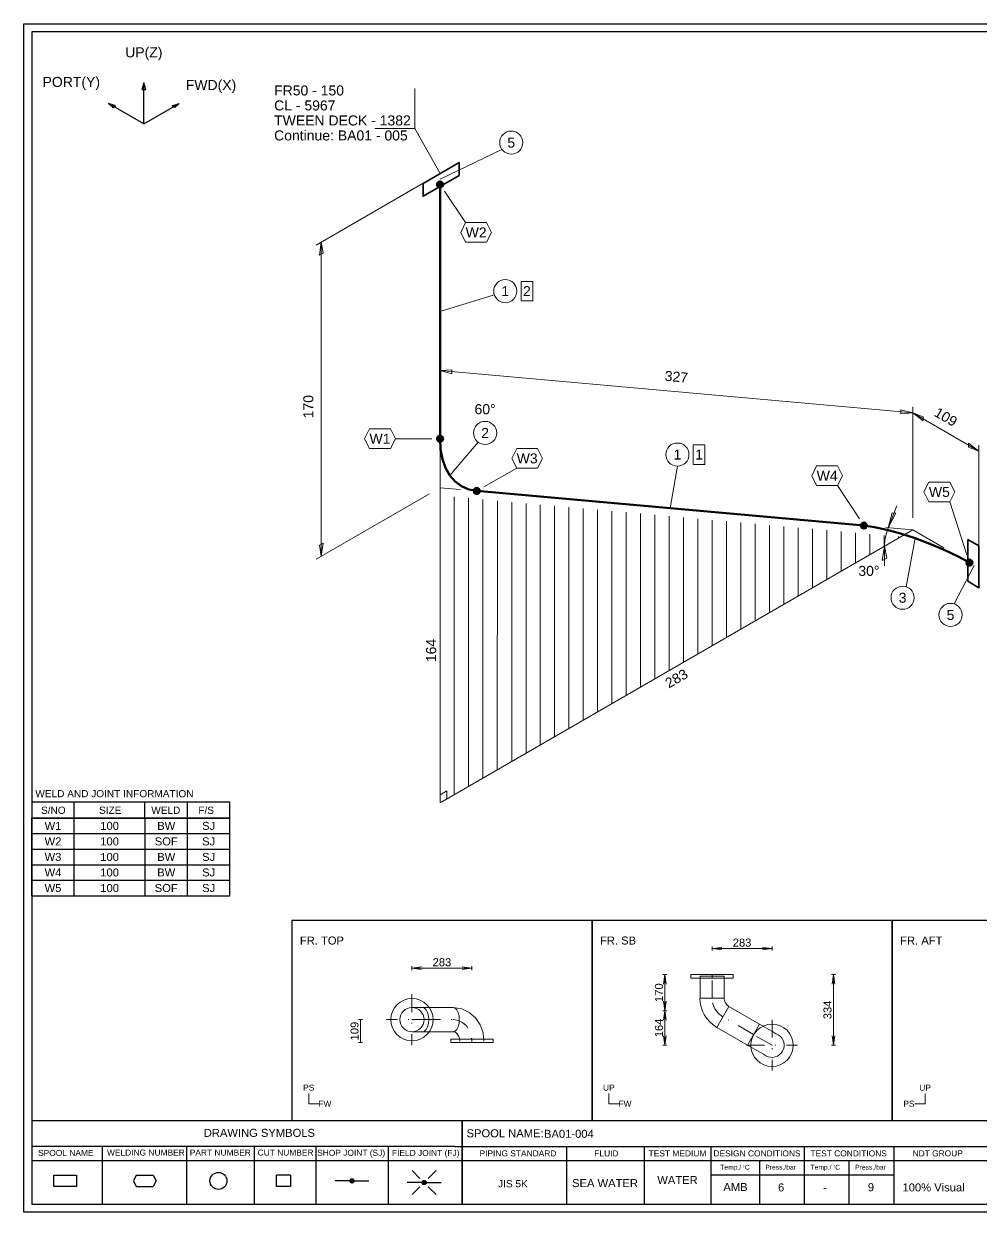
# Model space of a CAD drawing. Header units: millimetres. Extents: x 0 to 420, y 0 to 297.
# Drawn here: x 0 to 239.3, y 0 to 297 of the extents above; entities that cross this region are included whole.
import ezdxf
from ezdxf.enums import TextEntityAlignment as Align

# ---------------------------------------------------------------- set-up
doc = ezdxf.new("R2010")
doc.units = ezdxf.units.MM
doc.linetypes.add('DOTTED_DASHED5', pattern=[10.0001, 4.444489, -2.666693, 0.222224, -2.666693])
for name, color, linetype in [('FramesFromTables', 40, 'Continuous'), ('I_Coordinates', 11, 'Continuous'), ('I_CutNumbers', 10, 'Continuous'), ('I_Dimensions', 4, 'Continuous'), ('I_OtherComponents', 2, 'Continuous'), ('I_PartNumbers', 9, 'Continuous'), ('I_Pipes', 1, 'Continuous'), ('I_Tags', 8, 'Continuous'), ('I_Triangles', 5, 'Continuous'), ('SymbolsOnDrawingSheet', 1, 'Continuous'), ('TextFromTables', 2, 'Continuous'), ('TextFromTextBoxes', 2, 'Continuous')]:
    doc.layers.add(name, color=color, linetype=linetype)
doc.styles.add('Cadmatic Default Text', font='arial.ttf')

# ---------------------------------------------------------------- blocks, each defined once
blk = doc.blocks.new('BA01726636988_BOM_4')
at = {"layer": 'FramesFromTables', "linetype": 'ByBlock', "lineweight": 18}
for p, q in [((292, 285), (418, 285)), ((292, 267), (292, 285)), ((292, 267), (292, 285)), ((299.6, 267), (299.6, 285)), ((299.6, 267), (299.6, 285)), ((307, 267), (307, 285)), ((307, 267), (307, 285)), ((318.6, 267), (318.6, 285)), ((318.6, 267), (318.6, 285)), ((360.1, 267), (360.1, 285)), ((360.1, 267), (360.1, 285)), ((384.2, 267), (384.2, 285)), ((384.2, 267), (384.2, 285)), ((405.2, 267), (405.2, 285)), ((405.2, 267), (405.2, 285)), ((418, 267), (418, 285)), ((292, 280.5), (418, 280.5)), ((292, 276), (418, 276)), ((292, 271.5), (418, 271.5)), ((292, 205), (418.1, 205)), ((292, 200.67), (292, 205)), ((292.1, 200.67), (292.1, 205)), ((299.6, 200.67), (299.6, 205)), ((299.6, 200.67), (299.6, 205)), ((307.2, 200.67), (307.2, 205)), ((307.2, 200.67), (307.2, 205)), ((361.8, 200.67), (361.8, 205)), ((361.8, 200.67), (361.8, 205)), ((383.6, 200.67), (383.6, 205)), ((383.6, 200.67), (383.6, 205)), ((405.2, 200.67), (405.2, 205)), ((405.2, 200.67), (405.2, 205)), ((418, 200.67), (418, 205)), ((292, 127.3), (418.2, 127.3)), ((292, 119.3), (292, 127.3)), ((292, 119.3), (292, 127.3)), ((298.5, 119.3), (298.5, 127.3)), ((298.5, 119.3), (298.5, 127.3)), ((356.6, 119.3), (356.6, 127.3)), ((356.6, 119.3), (356.6, 127.3)), ((380, 119.3), (380, 127.3)), ((380, 119.3), (380, 127.3)), ((399.6, 119.3), (399.6, 127.3)), ((399.6, 119.3), (399.6, 127.3)), ((418, 119.3), (418, 127.3)), ((292, 123.3), (418.2, 123.3)), ((292, 68.4), (418, 68.4)), ((292, 58.6), (292, 68.4)), ((292, 58.6), (292, 68.4)), ((305.1, 58.6), (305.1, 68.4)), ((305.1, 58.6), (305.1, 68.4)), ((323.8, 58.6), (323.8, 68.4)), ((323.8, 58.6), (323.8, 68.4)), ((384.9, 58.6), (384.9, 68.4)), ((384.9, 58.6), (384.9, 68.4)), ((397.2, 58.6), (397.2, 68.4)), ((397.2, 58.6), (397.2, 68.4)), ((407.8, 58.6), (407.8, 68.4)), ((407.8, 58.6), (407.8, 68.4)), ((418, 58.6), (418, 68.4)), ((292, 65.13), (418, 65.13)), ((292, 61.87), (418, 61.87))]:
    blk.add_line(p, q, dxfattribs=at)
at = {"layer": 'FramesFromTables', "linetype": 'ByBlock', "lineweight": -3}
for p, q in [((2, 98.5), (51.5, 98.5)), ((2, 79.08), (2, 98.5)), ((2, 79.08), (2, 98.5)), ((12.6, 79.08), (12.6, 98.5)), ((12.6, 79.08), (12.6, 98.5)), ((30.3, 79.08), (30.3, 98.5)), ((30.3, 79.08), (30.3, 98.5)), ((40.9, 79.08), (40.9, 98.5)), ((40.9, 79.08), (40.9, 98.5)), ((51.5, 79.08), (51.5, 98.5)), ((2, 94.62), (51.5, 94.62)), ((2, 90.73), (51.5, 90.73)), ((2, 86.85), (51.5, 86.85)), ((2, 82.96), (51.5, 82.96))]:
    blk.add_line(p, q, dxfattribs=at)
at = {"layer": 'FramesFromTables', "linetype": 'ByBlock', "lineweight": 18, "flags": 128}
for points in [[(292, 267), (418, 267), (418, 285)], [(292, 200.67), (418.1, 200.67), (418.1, 205)], [(292, 119.3), (418.2, 119.3), (418.2, 127.3)], [(292, 58.6), (418, 58.6), (418, 68.4)]]:
    blk.add_lwpolyline(points, dxfattribs=at)
at = {"layer": 'FramesFromTables', "linetype": 'ByBlock', "lineweight": -3, "flags": 128}
blk.add_lwpolyline([(2, 79.08), (51.5, 79.08), (51.5, 98.5)], dxfattribs=at)
at = {"layer": 'TextFromTables', "linetype": 'ByBlock', "lineweight": 13, "style": 'Cadmatic Default Text'}
for s, p in [('1', (295.8, 282.75)), ('2', (295.8, 278.25)), ('3', (295.8, 273.75)), ('5', (295.8, 269.25))]:
    blk.add_text(s, height=2, dxfattribs=at).set_placement(p, align=Align.MIDDLE_CENTER)
at = {"layer": 'TextFromTables', "linetype": 'ByBlock', "lineweight": 25, "style": 'Cadmatic Default Text'}
for s, p in [('0.27 ', (312.8, 282.75)), ('100A Sch40', (372.15, 282.75)), ('STPG370', (394.7, 282.75)), ('1', (303.3, 278.25)), ('100A Sch40', (372.15, 278.25)), ('PG 370', (394.7, 278.25)), ('1', (303.3, 273.75)), ('100A Sch40', (372.15, 273.75)), ('PG 370', (394.7, 273.75)), ('2', (303.3, 269.25)), ('100A JIS5K', (372.15, 269.25)), ('SF440', (394.7, 269.25)), ('4', (295.85, 202.83)), ('1', (303.4, 202.83)), ('CNAF', (394.4, 202.83)), ('1', (295.25, 125.3)), ('2', (295.25, 121.3)), ('W1', (7.3, 96.56)), ('100', (21.45, 96.56)), ('BW', (35.6, 96.56)), ('SJ', (46.2, 96.56)), ('W2', (7.3, 92.67)), ('100', (21.45, 92.67)), ('SOF', (35.6, 92.67)), ('SJ', (46.2, 92.67)), ('W3', (7.3, 88.79)), ('100', (21.45, 88.79)), ('BW', (35.6, 88.79)), ('SJ', (46.2, 88.79)), ('W4', (7.3, 84.91)), ('100', (21.45, 84.91)), ('BW', (35.6, 84.91)), ('SJ', (46.2, 84.91)), ('W5', (7.3, 81.02)), ('100', (21.45, 81.02)), ('SOF', (35.6, 81.02)), ('SJ', (46.2, 81.02))]:
    blk.add_text(s, height=2, dxfattribs=at).set_placement(p, align=Align.MIDDLE_CENTER)
for s, height, p in [('Pipe Seamless, BW ', 2, (319.4, 282.75)), ('16.00', 2, (406, 282.75)), ('Elbow SR, BW 60 deg', 2, (319.4, 278.25)), ('2.69', 2, (406, 278.25)), ('Elbow SR, BW 90 deg', 2, (319.4, 273.75)), ('2.69', 2, (406, 273.75)), ('Flange SOFF ', 2, (319.4, 269.25)), ('2.39', 2, (406, 269.25)), ('Gasket, JIS5K, Thk 3mm ', 2, (308, 202.83)), ('100A', 2, (362.6, 202.83)), ('Pipe Seamless, BW', 2, (299.3, 125.3)), ('100A Sch40', 2, (357.4, 125.3)), ('STPG370', 1.75, (380.8, 125.3)), ('167', 2, (400.4, 125.3)), ('Pipe Seamless, BW', 2, (299.3, 121.3)), ('100A Sch40', 2, (357.4, 121.3)), ('STPG370', 1.75, (380.8, 121.3)), ('105', 2, (400.4, 121.3))]:
    blk.add_text(s, height=height, dxfattribs=at).set_placement(p, align=Align.MIDDLE_LEFT)
at = {"layer": 'TextFromTextBoxes', "linetype": 'ByBlock', "lineweight": -3, "style": 'Cadmatic Default Text'}
for s, p in [('EMAS OFFSHORE LIMITED', (306.3, 33.1)), ('BIO-SEA', (383.3, 33.65)), ('9354947', (368.2, 29.15)), ('-', (306.3, 29.2)), ('P1482', (307.1, 25)), ('JP 88 STORK', (372.9, 25.05)), ('BA01-004', (130, 19.6))]:
    blk.add_text(s, height=2, dxfattribs=at).set_placement(p, align=Align.MIDDLE_LEFT)
at = {"layer": 'TextFromTextBoxes', "linetype": 'ByBlock', "lineweight": 25, "style": 'Cadmatic Default Text'}
blk.add_text('BA01', height=2.5, dxfattribs=at).set_placement((357.5, 18.3), align=Align.MIDDLE_LEFT)
at = {"layer": 'TextFromTextBoxes', "linetype": 'ByBlock', "lineweight": -3, "style": 'Cadmatic Default Text'}
for s, height, p in [('WATER', 2, (163.35, 8.05)), ('SEA WATER', 2, (145.25, 7.28)), ('AMB', 2, (177.85, 6.3)), ('6', 2, (189.25, 6.2)), ('-', 2, (200.2, 6.15)), ('9', 2, (211.7, 6.25)), ('100% Visual', 2, (227.35, 6.2)), ('Ships Paint Spec', 2, (261.75, 6.3)), ('14 kg', 2, (284.75, 6.35)), ('04/39', 2.5, (316.1, 6.5))]:
    blk.add_text(s, height=height, dxfattribs=at).set_placement(p, align=Align.MIDDLE_CENTER)
at = {"layer": 'TextFromTextBoxes', "linetype": 'ByBlock', "lineweight": 25, "style": 'Cadmatic Default Text'}
blk.add_text('BA01', height=3, dxfattribs=at).set_placement((370.1, 6.45), align=Align.MIDDLE_CENTER)
blk = doc.blocks.new('SEDS_SPOOL_FORMAT_Gol_5')
at = {"layer": 'SymbolsOnDrawingSheet', "linetype": 'ByBlock', "lineweight": -3, "flags": 128}
for points in [[(0, 297), (420, 297), (420, 0), (0, 0), (0, 297)], [(418.01, 295.01), (2, 295.01)], [(2, 295.01), (2, 2)], [(2, 102.57), (51.49, 102.57)], [(12.6, 98.45), (12.6, 102.57)], [(30.28, 98.45), (30.28, 102.57)], [(40.88, 98.45), (40.88, 102.57)], [(51.49, 98.45), (51.49, 102.57)], [(2, 98.5), (51.5, 98.5)], [(2, 98.5), (51.5, 98.5)], [(51.49, 98.47), (2, 98.47)], [(2, 98.45), (51.49, 98.45)], [(2, 22.93), (107.74, 22.93)], [(107.74, 22.93), (292.02, 22.93)], [(109.52, 22.93), (109.52, 2)], [(109.52, 2), (109.52, 22.93)], [(107.74, 16.45), (2, 16.45)], [(19.62, 16.45), (19.62, 2)], [(40.69, 16.45), (40.69, 2)], [(57.56, 16.45), (57.56, 2)], [(72.95, 16.45), (72.95, 2)], [(91.02, 16.45), (91.02, 2)], [(107.74, 16.45), (292.02, 16.45)], [(135.58, 16.45), (135.58, 2)], [(155.03, 16.45), (155.03, 2)], [(171.67, 16.45), (171.67, 2)], [(195.02, 16.45), (195.02, 2)], [(217.4, 16.45), (217.4, 2)], [(2, 12.91), (292.02, 12.91)], [(183.82, 12.91), (183.82, 2)], [(206.21, 12.91), (206.21, 2)], [(13.2, 6.41), (7.55, 6.41), (7.55, 9.23), (13.2, 9.23)], [(13.2, 9.23), (13.2, 6.41)], [(28.12, 9.23), (27.42, 7.82)], [(28.12, 9.23), (32.36, 9.23)], [(32.36, 9.23), (33.07, 7.82)], [(66.68, 9.23), (66.68, 6.41), (63.15, 6.41), (63.15, 9.23)], [(66.68, 9.23), (63.15, 9.23)], [(99, 8.47), (97.06, 10.41)], [(101.09, 8.47), (103.03, 10.41)], [(171.67, 9.37), (217.4, 9.37)], [(171.67, 9.37), (217.4, 9.37)], [(27.42, 7.82), (28.12, 6.41)], [(28.12, 6.41), (32.36, 6.41)], [(33.07, 7.82), (32.36, 6.41)], [(81.48, 7.82), (77.79, 7.82)], [(81.49, 7.78), (82.04, 8.32)], [(81.51, 7.9), (81.93, 8.32)], [(81.52, 7.7), (82.14, 8.32)], [(81.55, 7.62), (82.22, 8.29)], [(81.56, 8.06), (81.76, 8.26)], [(81.57, 7.54), (82.28, 8.25)], [(81.62, 7.48), (82.34, 8.2)], [(81.68, 7.44), (82.4, 8.16)], [(81.74, 7.39), (82.45, 8.1)], [(81.8, 7.35), (82.48, 8.02)], [(81.88, 7.32), (82.5, 7.94)], [(81.98, 7.32), (82.53, 7.86)], [(82.09, 7.32), (82.52, 7.75)], [(82.24, 7.36), (82.47, 7.59)], [(82.54, 7.82), (86.24, 7.82)], [(99.51, 7.42), (95.82, 7.42)], [(99, 6.38), (97.06, 4.44)], [(99.53, 7.47), (99.99, 7.93)], [(99.53, 7.37), (100.1, 7.93)], [(99.56, 7.29), (100.2, 7.93)], [(99.58, 7.62), (99.88, 7.93)], [(99.58, 7.21), (100.27, 7.89)], [(99.61, 7.13), (100.33, 7.84)], [(99.67, 7.08), (100.39, 7.8)], [(99.73, 7.03), (100.45, 7.75)], [(99.79, 6.99), (100.49, 7.69)], [(99.85, 6.94), (100.52, 7.61)], [(99.94, 6.92), (100.54, 7.53)], [(100.04, 6.92), (100.57, 7.45)], [(100.15, 6.92), (100.54, 7.31)], [(100.38, 7.04), (100.49, 7.15)], [(100.57, 7.42), (104.27, 7.42)], [(101.09, 6.38), (103.03, 4.44)], [(2, 2), (418.01, 2)]]:
    blk.add_lwpolyline(points, dxfattribs=at)
at = {"layer": 'SymbolsOnDrawingSheet', "linetype": 'ByBlock', "lineweight": -3}
for centre, radius in [((48.63, 7.82), 2.12), ((82.01, 7.82), 0.53), ((100.04, 7.42), 0.53)]:
    blk.add_circle(centre, radius, dxfattribs=at)
at = {"layer": 'SymbolsOnDrawingSheet', "linetype": 'ByBlock', "lineweight": -3, "style": 'Cadmatic Default Text'}
for s, p in [('WELD AND JOINT INFORMATION', (2.89, 105.5)), ('S/NO', (4.31, 101.36)), ('SIZE', (18.81, 101.36)), ('WELD', (31.86, 101.36)), ('F/S', (43.63, 101.36))]:
    blk.add_text(s, height=1.8, dxfattribs=at).set_placement(p, align=Align.TOP_LEFT)
for s, height, p in [('DRAWING SYMBOLS', 2, (44.98, 18.84)), ('Temp./  C   ', 1.2, (174.06, 10.65)), ('Press./bar', 1.2, (185.31, 10.65)), ('Temp./  C   ', 1.2, (196.61, 10.65)), ('Press./bar', 1.2, (207.78, 10.65)), ('0', 0.53, (179.71, 11.25)), ('0', 0.53, (202.37, 11.25))]:
    blk.add_text(s, height=height, dxfattribs=at).set_placement(p)
for s, height, p in [('SPOOL NAME:', 2, (110.65, 19.73)), ('SPOOL NAME', 1.5, (3.58, 14.83)), ('WELDING NUMBER', 1.5, (20.79, 14.91)), ('PART NUMBER', 1.5, (41.48, 14.91)), ('CUT NUMBER', 1.5, (58.44, 14.91)), ('SHOP JOINT (SJ)', 1.5, (73.31, 14.85)), ('FIELD JOINT (FJ)', 1.5, (92, 14.83)), ('PIPING STANDARD', 1.5, (113.89, 14.7)), ('FLUID', 1.5, (142.57, 14.7)), ('TEST MEDIUM', 1.5, (156.14, 14.7)), ('DESIGN CONDITIONS', 1.5, (172.34, 14.7)), ('TEST CONDITIONS', 1.5, (196.58, 14.7)), ('NDT GROUP', 1.5, (222.09, 14.7)), ('JIS 5K', 1.8, (118.53, 7.12))]:
    blk.add_text(s, height=height, dxfattribs=at).set_placement(p, align=Align.MIDDLE_LEFT)
blk = doc.blocks.new('BA01726636988_PRT_19_3')
at = {"layer": 'I_OtherComponents', "linetype": 'ByBlock', "lineweight": 35, "flags": 128}
blk.add_lwpolyline([(183.88, 144.84), (186.66, 143.23), (186.66, 132.78), (183.88, 134.39), (183.88, 144.84)], dxfattribs=at)
at = {"layer": 'I_OtherComponents', "linetype": 'ByBlock', "lineweight": 50}
for radius in [0.75, 0.375]:
    blk.add_circle((184.31, 139.04), radius, dxfattribs=at)
blk = doc.blocks.new('BA01726636988_PRT_20_3')
at = {"layer": 'I_Pipes', "linetype": 'ByBlock', "lineweight": 0}
for q in [(163.43, 147.81), (177.94, 142.72)]:
    blk.add_line((170.16, 147.21), q, dxfattribs=at)
at = {"layer": 'I_Pipes', "linetype": 'ByBlock', "lineweight": 50, "flags": 128}
blk.add_lwpolyline([(157.92, 148.3), (160.58, 147.93), (163.68, 147.26), (167.1, 146.32), (170.72, 145.14), (174.38, 143.76), (177.96, 142.25), (181.31, 140.66), (184.31, 139.04)], dxfattribs=at)
at = {"layer": 'I_Pipes', "linetype": 'ByBlock', "lineweight": 50}
for centre, radius in [((157.92, 148.3), 0.75), ((157.92, 148.3), 0.375), ((184.31, 139.04), 0.75), ((184.31, 139.04), 0.375)]:
    blk.add_circle(centre, radius, dxfattribs=at)
blk = doc.blocks.new('BA01726636988_PRT_21_3')
at = {"layer": 'I_Pipes', "linetype": 'ByBlock', "lineweight": 50}
blk.add_line((157.92, 148.3), (61.2, 156.94), dxfattribs=at)
blk = doc.blocks.new('BA01726636988_PRT_22_3')
at = {"layer": 'I_Pipes', "linetype": 'ByBlock', "lineweight": 0}
for q in [(52.01, 164.5), (57.07, 157.31)]:
    blk.add_line((52.01, 157.76), q, dxfattribs=at)
at = {"layer": 'I_Pipes', "linetype": 'ByBlock', "lineweight": 50, "flags": 128}
blk.add_lwpolyline([(61.2, 156.94), (59.2, 157.33), (57.39, 158.12), (55.81, 159.29), (54.48, 160.83), (53.41, 162.7), (52.64, 164.88), (52.17, 167.33), (52.01, 170.01)], dxfattribs=at)
at = {"layer": 'I_Pipes', "linetype": 'ByBlock', "lineweight": 50}
for centre, radius in [((52.01, 170.01), 0.75), ((52.01, 170.01), 0.375), ((61.2, 156.94), 0.75), ((61.2, 156.94), 0.375)]:
    blk.add_circle(centre, radius, dxfattribs=at)
blk = doc.blocks.new('BA01726636988_PRT_23_3')
at = {"layer": 'I_Pipes', "linetype": 'ByBlock', "lineweight": 50}
blk.add_line((52.01, 170.01), (52.01, 233.53), dxfattribs=at)
blk = doc.blocks.new('BA01726636988_PRT_24_3')
at = {"layer": 'I_OtherComponents', "linetype": 'ByBlock', "lineweight": 35, "flags": 128}
blk.add_lwpolyline([(56.82, 235.82), (56.82, 239.03), (47.77, 233.8), (47.77, 230.59), (56.82, 235.82)], dxfattribs=at)
at = {"layer": 'I_OtherComponents', "linetype": 'ByBlock', "lineweight": 50}
for radius in [0.75, 0.375]:
    blk.add_circle((52.01, 233.53), radius, dxfattribs=at)
blk = doc.blocks.new('BA01726636988_TRI_0_3')
at = {"layer": 'I_Triangles', "linetype": 'ByBlock', "lineweight": 0}
for p, q in [((55.59, 81.06), (55.59, 155.44)), ((59.17, 83.13), (59.17, 155.12)), ((62.75, 85.2), (62.75, 154.8)), ((66.33, 87.26), (66.34, 154.48)), ((69.92, 89.33), (69.92, 154.16)), ((73.5, 91.4), (73.5, 153.84)), ((77.08, 93.46), (77.08, 153.52)), ((80.66, 95.53), (80.66, 153.2)), ((84.24, 97.6), (84.24, 152.89)), ((87.82, 99.67), (87.82, 152.57)), ((91.4, 101.73), (91.4, 152.25)), ((94.98, 103.8), (94.98, 151.93)), ((98.56, 105.87), (98.56, 151.61)), ((102.14, 107.93), (102.14, 151.29)), ((105.72, 110), (105.72, 150.97)), ((109.3, 112.07), (109.3, 150.65)), ((112.88, 114.13), (112.88, 150.33)), ((116.46, 116.2), (116.46, 150.01)), ((120.04, 118.27), (120.04, 149.69)), ((123.62, 120.34), (123.62, 149.37)), ((127.2, 122.4), (127.2, 149.05)), ((130.78, 124.47), (130.78, 148.73)), ((134.36, 126.54), (134.36, 148.41)), ((137.94, 128.6), (137.94, 148.09)), ((141.52, 130.67), (141.52, 147.77)), ((145.1, 132.74), (145.1, 147.45)), ((148.68, 134.81), (148.68, 147.13)), ((152.26, 136.87), (152.26, 146.81)), ((155.84, 138.94), (155.84, 146.49)), ((159.42, 141.01), (159.42, 146.17)), ((163, 143.07), (163, 145.85)), ((166.58, 145.14), (166.58, 145.53))]:
    blk.add_line(p, q, dxfattribs=at)
at = {"layer": 'I_Triangles', "linetype": 'ByBlock', "lineweight": 0, "flags": 128}
for points in [[(170.16, 147.21), (52.01, 78.99), (52.01, 157.76)], [(166.16, 153.22), (164.04, 147.76), (165.94, 151.36), (164.96, 151.44), (164.04, 147.76), (163.52, 146.16), (163.2, 144.61), (163.09, 143.13), (163.66, 140.19), (162.53, 139.53), (163.09, 143.13), (163.09, 138.23)], [(53.75, 79.99), (53.75, 81.99), (52.01, 80.99)]]:
    blk.add_lwpolyline(points, dxfattribs=at)
at = {"layer": 'I_Triangles', "linetype": 'ByBlock', "lineweight": 0, "style": 'Cadmatic Default Text'}
blk.add_text('30°', height=2.5, dxfattribs=at).set_placement((159.19, 136.98), align=Align.MIDDLE_CENTER)
for s, rotation, p in [('164', 90, (49.79, 117.09)), ('283', 30, (111.09, 110.1))]:
    blk.add_text(s, height=2.5, rotation=rotation, dxfattribs=at).set_placement(p, align=Align.MIDDLE_CENTER)
blk = doc.blocks.new('BA01726636988_DIM_0_3')
at = {"layer": 'I_Dimensions', "linetype": 'ByBlock', "lineweight": 0}
for p, q in [((52.01, 160.76), (52.01, 188.51)), ((52.01, 187.01), (170.16, 176.46)), ((170.16, 177.96), (170.16, 150.21))]:
    blk.add_line(p, q, dxfattribs=at)
at = {"layer": 'I_Dimensions', "linetype": 'ByBlock', "lineweight": 0, "flags": 128}
for points in [[(52.01, 187.01), (55, 186.25), (55, 187.25), (52.01, 187.01)], [(170.16, 176.46), (167.17, 176.22), (167.17, 177.22), (170.16, 176.46)]]:
    blk.add_lwpolyline(points, dxfattribs=at)
at = {"layer": 'I_Dimensions', "linetype": 'ByBlock', "lineweight": 0, "style": 'Cadmatic Default Text'}
blk.add_text('327', height=2.5, rotation=354.8945, dxfattribs=at).set_placement((111.09, 185.49), align=Align.MIDDLE_CENTER)
blk = doc.blocks.new('BA01726636988_DIM_1_3')
at = {"layer": 'I_Dimensions', "linetype": 'ByBlock', "lineweight": 0}
for p, q in [((170.16, 150.21), (170.16, 177.96)), ((170.16, 176.46), (186.66, 166.93)), ((186.66, 168.43), (186.66, 140.68))]:
    blk.add_line(p, q, dxfattribs=at)
at = {"layer": 'I_Dimensions', "linetype": 'ByBlock', "lineweight": 0, "flags": 128}
for points in [[(170.16, 176.46), (172.76, 174.46), (172.76, 175.46), (170.16, 176.46)], [(186.66, 166.93), (184.06, 167.93), (184.06, 168.93), (186.66, 166.93)]]:
    blk.add_lwpolyline(points, dxfattribs=at)
at = {"layer": 'I_Dimensions', "linetype": 'ByBlock', "lineweight": 0, "style": 'Cadmatic Default Text'}
blk.add_text('109', height=2.5, rotation=330, dxfattribs=at).set_placement((178.41, 175.45), align=Align.MIDDLE_CENTER)
blk = doc.blocks.new('BA01726636988_DIM_2_3')
at = {"layer": 'I_Dimensions', "linetype": 'ByBlock', "lineweight": 0}
for p, q in [((21.05, 218.38), (49.41, 234.75)), ((22.35, 140.64), (22.35, 219.13)), ((49.42, 156.26), (21.05, 139.89))]:
    blk.add_line(p, q, dxfattribs=at)
at = {"layer": 'I_Dimensions', "linetype": 'ByBlock', "lineweight": 0, "flags": 128}
for points in [[(22.35, 219.13), (22.79, 216.38), (21.92, 215.88), (22.35, 219.13)], [(22.35, 140.64), (22.79, 143.89), (21.92, 143.39), (22.35, 140.64)]]:
    blk.add_lwpolyline(points, dxfattribs=at)
at = {"layer": 'I_Dimensions', "linetype": 'ByBlock', "lineweight": 0, "style": 'Cadmatic Default Text'}
blk.add_text('170', height=2.5, rotation=90, dxfattribs=at).set_placement((19.1, 178.01), align=Align.MIDDLE_CENTER)
blk = doc.blocks.new('BA01726636988_CRD_0_3')
at = {"layer": 'I_Coordinates', "linetype": 'ByBlock', "lineweight": 0}
blk.add_line((45.72, 247.54), (52.01, 236.25), dxfattribs=at)
at = {"layer": 'I_Coordinates', "linetype": 'ByBlock', "lineweight": 0, "flags": 128}
blk.add_lwpolyline([(45.72, 257.54), (45.72, 247.54), (35.72, 247.54)], dxfattribs=at)
at = {"layer": 'I_Coordinates', "linetype": 'ByBlock', "lineweight": 0, "style": 'Cadmatic Default Text'}
for s, p in [('FR50 - 150', (10.56, 255.79)), ('CL - 5967', (10.56, 252.04)), ('TWEEN DECK - 1382', (10.56, 248.29)), ('Continue: BA01 - 005', (10.56, 244.54))]:
    blk.add_text(s, height=2.5, dxfattribs=at).set_placement(p)
blk = doc.blocks.new('BA01726636988_PTN_0_3')
at = {"layer": 'I_PartNumbers', "linetype": 'ByBlock', "lineweight": 0}
blk.add_line((67.47, 242.3), (52.01, 234.89), dxfattribs=at)
blk.add_circle((69.81, 244), 2.89, dxfattribs=at)
at = {"layer": 'I_PartNumbers', "linetype": 'ByBlock', "lineweight": 0, "style": 'Cadmatic Default Text'}
blk.add_text('5', height=2.5, dxfattribs=at).set_placement((69.81, 244), align=Align.MIDDLE_CENTER)
blk = doc.blocks.new('BA01726636988_PTN_1_3')
at = {"layer": 'I_PartNumbers', "linetype": 'ByBlock', "lineweight": 0}
blk.add_line((65.57, 205.99), (52.01, 201.77), dxfattribs=at)
blk.add_circle((68.32, 206.88), 2.89, dxfattribs=at)
at = {"layer": 'I_PartNumbers', "linetype": 'ByBlock', "lineweight": 0, "style": 'Cadmatic Default Text'}
blk.add_text('1', height=2.5, dxfattribs=at).set_placement((68.32, 206.88), align=Align.MIDDLE_CENTER)
blk = doc.blocks.new('BA01726636988_PTN_2_3')
at = {"layer": 'I_PartNumbers', "linetype": 'ByBlock', "lineweight": 0}
blk.add_line((61.58, 169.1), (54.48, 160.83), dxfattribs=at)
blk.add_circle((63.28, 171.44), 2.89, dxfattribs=at)
at = {"layer": 'I_PartNumbers', "linetype": 'ByBlock', "lineweight": 0, "style": 'Cadmatic Default Text'}
blk.add_text('2', height=2.5, dxfattribs=at).set_placement((63.28, 171.44), align=Align.MIDDLE_CENTER)
blk = doc.blocks.new('BA01726636988_PTN_3_3')
at = {"layer": 'I_PartNumbers', "linetype": 'ByBlock', "lineweight": 0}
blk.add_line((111.34, 163.15), (109.56, 152.62), dxfattribs=at)
blk.add_circle((111.34, 166.04), 2.89, dxfattribs=at)
at = {"layer": 'I_PartNumbers', "linetype": 'ByBlock', "lineweight": 0, "style": 'Cadmatic Default Text'}
blk.add_text('1', height=2.5, dxfattribs=at).set_placement((111.34, 166.04), align=Align.MIDDLE_CENTER)
blk = doc.blocks.new('BA01726636988_PTN_4_3')
at = {"layer": 'I_PartNumbers', "linetype": 'ByBlock', "lineweight": 0}
blk.add_line((168.49, 133.02), (170.72, 145.14), dxfattribs=at)
blk.add_circle((167.6, 130.26), 2.89, dxfattribs=at)
at = {"layer": 'I_PartNumbers', "linetype": 'ByBlock', "lineweight": 0, "style": 'Cadmatic Default Text'}
blk.add_text('3', height=2.5, dxfattribs=at).set_placement((167.6, 130.26), align=Align.MIDDLE_CENTER)
blk = doc.blocks.new('BA01726636988_PTN_6_3')
at = {"layer": 'I_PartNumbers', "linetype": 'ByBlock', "lineweight": 0}
blk.add_line((180.47, 128.72), (185.48, 138.36), dxfattribs=at)
blk.add_circle((179.58, 125.97), 2.89, dxfattribs=at)
at = {"layer": 'I_PartNumbers', "linetype": 'ByBlock', "lineweight": 0, "style": 'Cadmatic Default Text'}
blk.add_text('5', height=2.5, dxfattribs=at).set_placement((179.58, 125.97), align=Align.MIDDLE_CENTER)
blk = doc.blocks.new('BA01726636988_CUT_8_3')
at = {"layer": 'I_CutNumbers', "linetype": 'ByBlock', "lineweight": 0, "flags": 128}
blk.add_lwpolyline([(75.19, 204.43), (75.19, 209.33), (72.25, 209.33), (72.25, 204.43), (75.19, 204.43)], dxfattribs=at)
at = {"layer": 'I_CutNumbers', "linetype": 'ByBlock', "lineweight": 0, "style": 'Cadmatic Default Text'}
blk.add_text('2', height=2.5, dxfattribs=at).set_placement((73.72, 206.88), align=Align.MIDDLE_CENTER)
blk = doc.blocks.new('BA01726636988_CUT_9_3')
at = {"layer": 'I_CutNumbers', "linetype": 'ByBlock', "lineweight": 0, "flags": 128}
blk.add_lwpolyline([(118.21, 163.6), (118.21, 168.49), (115.27, 168.49), (115.27, 163.6), (118.21, 163.6)], dxfattribs=at)
at = {"layer": 'I_CutNumbers', "linetype": 'ByBlock', "lineweight": 0, "style": 'Cadmatic Default Text'}
blk.add_text('1', height=2.5, dxfattribs=at).set_placement((116.74, 166.04), align=Align.MIDDLE_CENTER)
blk = doc.blocks.new('BA01726636988_fii_7_3')
at = {"layer": 'I_Tags', "linetype": 'ByBlock', "lineweight": 0, "style": 'Cadmatic Default Text'}
blk.add_text('60°', height=2.5, dxfattribs=at).set_placement((63.28, 177.38), align=Align.MIDDLE_CENTER)
blk = doc.blocks.new('Pi_Weld_0')
at = {"layer": 'I_Tags', "linetype": 'ByBlock', "lineweight": 0, "flags": 128}
for points in [[(-2.62, 2.45), (-3.84, 0)], [(-3.84, 0), (-2.62, -2.45)], [(2.62, 2.45), (-2.62, 2.45)], [(3.84, 0), (2.62, 2.45)], [(2.62, -2.45), (3.84, 0)], [(-2.62, -2.45), (-10.86, -7.15)], [(-2.62, -2.45), (2.62, -2.45)]]:
    blk.add_lwpolyline(points, dxfattribs=at)
at = {"layer": 'I_Tags', "linetype": 'ByBlock', "lineweight": 0, "style": 'Cadmatic Default Text'}
blk.add_text('W3', height=2.5, dxfattribs=at).set_placement((0, 0), align=Align.MIDDLE_CENTER)
blk = doc.blocks.new('Pi_Weld_1')
at = {"layer": 'I_Tags', "linetype": 'ByBlock', "lineweight": 0, "flags": 128}
for points in [[(-2.62, 2.45), (-3.84, 0)], [(-3.84, 0), (-2.62, -2.45)], [(2.62, 2.45), (-2.62, 2.45)], [(3.84, 0), (2.62, 2.45)], [(2.62, -2.45), (3.84, 0)], [(3.84, 0), (13, 0)], [(-2.62, -2.45), (2.62, -2.45)]]:
    blk.add_lwpolyline(points, dxfattribs=at)
at = {"layer": 'I_Tags', "linetype": 'ByBlock', "lineweight": 0, "style": 'Cadmatic Default Text'}
blk.add_text('W1', height=2.5, dxfattribs=at).set_placement((0, 0), align=Align.MIDDLE_CENTER)
blk = doc.blocks.new('Pi_Weld_2')
at = {"layer": 'I_Tags', "linetype": 'ByBlock', "lineweight": 0, "flags": 128}
for points in [[(-2.62, 2.45), (-7.91, 10.32)], [(-2.62, 2.45), (-3.84, 0)], [(-3.84, 0), (-2.62, -2.45)], [(2.62, 2.45), (-2.62, 2.45)], [(3.84, 0), (2.62, 2.45)], [(2.62, -2.45), (3.84, 0)], [(-2.62, -2.45), (2.62, -2.45)]]:
    blk.add_lwpolyline(points, dxfattribs=at)
at = {"layer": 'I_Tags', "linetype": 'ByBlock', "lineweight": 0, "style": 'Cadmatic Default Text'}
blk.add_text('W2', height=2.5, dxfattribs=at).set_placement((0, 0), align=Align.MIDDLE_CENTER)
blk = doc.blocks.new('Pi_Weld_3')
at = {"layer": 'I_Tags', "linetype": 'ByBlock', "lineweight": 0, "flags": 128}
for points in [[(-2.62, 2.45), (-3.84, 0)], [(-3.84, 0), (-2.62, -2.45)], [(2.62, 2.45), (-2.62, 2.45)], [(3.84, 0), (2.62, 2.45)], [(2.62, -2.45), (3.84, 0)], [(-2.62, -2.45), (2.62, -2.45)], [(2.62, -2.45), (8.07, -10.77)]]:
    blk.add_lwpolyline(points, dxfattribs=at)
at = {"layer": 'I_Tags', "linetype": 'ByBlock', "lineweight": 0, "style": 'Cadmatic Default Text'}
blk.add_text('W4', height=2.5, dxfattribs=at).set_placement((0, 0), align=Align.MIDDLE_CENTER)
blk = doc.blocks.new('Pi_Weld_4')
at = {"layer": 'I_Tags', "linetype": 'ByBlock', "lineweight": 0, "flags": 128}
for points in [[(-2.62, 2.45), (-3.84, 0)], [(-3.84, 0), (-2.62, -2.45)], [(2.62, 2.45), (-2.62, 2.45)], [(3.84, 0), (2.62, 2.45)], [(2.62, -2.45), (3.84, 0)], [(-2.62, -2.45), (2.62, -2.45)], [(2.62, -2.45), (6.9, -15.75)]]:
    blk.add_lwpolyline(points, dxfattribs=at)
at = {"layer": 'I_Tags', "linetype": 'ByBlock', "lineweight": 0, "style": 'Cadmatic Default Text'}
blk.add_text('W5', height=2.5, dxfattribs=at).set_placement((0, 0), align=Align.MIDDLE_CENTER)

msp = doc.modelspace()

# ---------------------------------------------------------------- linework, layer by layer
at = {"linetype": 'ByBlock', "lineweight": 25, "flags": 128}
for points in [[(67, 22.9), (142, 22.9), (142, 72.9), (67, 72.9), (67, 22.9)], [(142, 22.9), (217, 22.9), (217, 72.9), (142, 72.9), (142, 22.9)], [(217, 22.9), (292, 22.9), (292, 72.9), (217, 72.9), (217, 22.9)]]:
    msp.add_lwpolyline(points, dxfattribs=at)
at = {"linetype": 'ByBlock', "lineweight": 13, "flags": 128}
for points in [[(172, 65.38), (172, 66.38)], [(172, 65.88), (174.4, 65.56), (172, 65.88), (174.4, 66.19), (172, 65.88)], [(172, 65.88), (186.98, 65.88)], [(186.98, 65.88), (184.58, 66.19), (186.98, 65.88), (184.58, 65.56), (186.98, 65.88)], [(186.98, 65.38), (186.98, 66.38)], [(97, 60.48), (97, 61.48)], [(97, 60.98), (99.4, 60.66), (97, 60.98), (99.4, 61.3), (97, 60.98)], [(97, 60.98), (111.98, 60.98)], [(111.98, 60.98), (109.58, 61.3), (111.98, 60.98), (109.58, 60.66), (111.98, 60.98)], [(111.98, 60.48), (111.98, 61.48)], [(160.71, 59.38), (159.71, 59.38)], [(160.21, 59.38), (159.89, 56.98), (160.21, 59.38), (160.53, 56.98), (160.21, 59.38)], [(160.21, 50.37), (160.21, 59.38)], [(201.83, 59.38), (202.83, 59.38)], [(202.33, 59.38), (202.01, 56.98), (202.33, 59.38), (202.65, 56.98), (202.33, 59.38)], [(202.33, 41.72), (202.33, 59.38)], [(160.21, 50.37), (160.53, 52.77), (160.21, 50.37), (159.89, 52.77), (160.21, 50.37)], [(84.65, 48.13), (83.65, 48.13)], [(84.15, 42.39), (84.15, 48.13)], [(160.71, 50.37), (159.71, 50.37)], [(160.21, 50.37), (159.89, 47.97), (160.21, 50.37), (160.53, 47.97), (160.21, 50.37)], [(160.21, 41.72), (160.21, 50.37)], [(84.65, 42.39), (83.65, 42.39)], [(160.71, 41.72), (159.71, 41.72)], [(160.21, 41.72), (160.53, 44.12), (160.21, 41.72), (159.89, 44.12), (160.21, 41.72)], [(201.83, 41.72), (202.83, 41.72)], [(202.33, 41.72), (202.65, 44.12), (202.33, 41.72), (202.01, 44.12), (202.33, 41.72)]]:
    msp.add_lwpolyline(points, dxfattribs=at)
at = {"linetype": 'DOTTED_DASHED5', "lineweight": 13, "flags": 128}
for points in [[(172, 59.38), (172, 58.53)], [(172, 53.48), (172, 59.01)], [(97, 54.48), (97, 41.78)], [(174.69, 48.82), (173.57, 49.68), (172.72, 50.79), (172.18, 52.09), (172, 53.48)], [(103.35, 48.13), (90.65, 48.13)], [(97, 48.13), (99.69, 48.13)], [(99.69, 48.13), (107.33, 48.13)], [(107.33, 48.13), (108.53, 47.95), (109.65, 47.41), (110.62, 46.56), (111.36, 45.44), (111.82, 44.15), (111.98, 42.76)], [(182.33, 44.41), (174.69, 48.82)], [(186.98, 48.07), (186.98, 35.38)], [(111.98, 42.39), (111.98, 43.23)], [(180.63, 41.72), (193.33, 41.72)], [(186.98, 41.72), (182.33, 44.41)]]:
    msp.add_lwpolyline(points, dxfattribs=at)
at = {"layer": 'SymbolsOnDrawingSheet', "linetype": 'ByBlock', "lineweight": 25, "flags": 128}
for points in [[(30.5, 280.57), (30, 282.21), (29.5, 280.57), (30.5, 280.57)], [(30, 272), (30, 282.21)], [(30, 272), (21.16, 277.1)], [(22.93, 276.49), (21.16, 277.1), (22.22, 276.08), (22.93, 276.49)], [(30, 272), (38.84, 277.1)], [(37.07, 276.49), (38.84, 277.1), (37.78, 276.08), (37.07, 276.49)]]:
    msp.add_lwpolyline(points, dxfattribs=at)
at = {"layer": 'SymbolsOnDrawingSheet', "linetype": 'ByBlock', "lineweight": 18, "flags": 128}
for points in [[(177.29, 59.38), (177.29, 58.53), (166.71, 58.53), (166.71, 59.38), (177.29, 59.38)], [(168.98, 53.48), (168.98, 59.01), (175.02, 59.01), (175.02, 53.48), (168.98, 53.48)], [(168.98, 53.48), (175.02, 53.48)], [(97, 51.16), (97.18, 51.16)], [(97.18, 51.16), (97.72, 51.16)], [(97.72, 51.16), (98.57, 51.16)], [(98.57, 51.16), (99.69, 51.16)], [(99.69, 51.16), (100.15, 51.01), (100.58, 50.58), (100.91, 49.91), (101.12, 49.07), (101.2, 48.13), (101.12, 47.2), (100.91, 46.36), (100.58, 45.69), (100.15, 45.26), (99.69, 45.11), (98.57, 45.11)], [(99.69, 51.16), (107.33, 51.16)], [(107.33, 51.16), (109.43, 50.84)], [(107.33, 45.11), (107.79, 45.26), (108.21, 45.69), (108.55, 46.36), (108.76, 47.2), (108.84, 48.13), (108.76, 49.07), (108.55, 49.91), (108.21, 50.58), (107.79, 51.01), (107.33, 51.16)], [(109.43, 50.84), (111.33, 49.93)], [(176.2, 51.44), (173.18, 46.2)], [(180.82, 41.79), (173.18, 46.2), (176.2, 51.44), (183.84, 47.03), (180.82, 41.79)], [(111.33, 49.93), (112.9, 48.54)], [(112.9, 48.54), (114.06, 46.8)], [(97.18, 45.11), (97, 45.11)], [(97.72, 45.11), (97.18, 45.11)], [(98.57, 45.11), (97.72, 45.11)], [(107.33, 45.11), (99.69, 45.11)], [(107.64, 45.06), (107.33, 45.11)], [(107.98, 44.9), (107.64, 45.06)], [(108.33, 44.58), (107.98, 44.9)], [(108.65, 44.09), (108.33, 44.58)], [(114.06, 46.8), (114.77, 44.83)], [(114.77, 44.83), (115, 42.76)], [(183.84, 47.03), (185.04, 46.33)], [(185.04, 46.33), (186.17, 45.69)], [(186.17, 45.69), (187.13, 45.13)], [(187.13, 45.13), (187.87, 44.7)], [(187.87, 44.7), (188.34, 44.43)], [(106.69, 42.39), (106.69, 43.23), (117.27, 43.23), (117.27, 42.39), (106.69, 42.39)], [(108.88, 43.47), (108.65, 44.09)], [(108.96, 42.76), (108.88, 43.47)], [(182.02, 41.1), (180.82, 41.79)], [(188.34, 44.43), (188.49, 44.34)], [(183.14, 40.45), (182.02, 41.1)], [(184.11, 39.89), (183.14, 40.45)], [(184.85, 39.47), (184.11, 39.89)], [(185.31, 39.2), (184.85, 39.47)], [(185.47, 39.11), (185.31, 39.2)], [(71.2, 27.1), (71.2, 29.67)], [(71.2, 27.1), (73.78, 27.1)], [(146.2, 27.1), (146.2, 29.67)], [(146.2, 27.1), (148.77, 27.1)], [(225.24, 27.1), (222.66, 27.1)], [(225.24, 27.1), (225.24, 29.67)]]:
    msp.add_lwpolyline(points, dxfattribs=at)
at = {"layer": 'SymbolsOnDrawingSheet', "linetype": 'ByBlock', "lineweight": 18}
for centre, radius in [((97, 48.13), 5.29), ((97, 48.13), 3.02), ((186.98, 41.72), 5.29)]:
    msp.add_circle(centre, radius, dxfattribs=at)
for centre, radius, start, end in [((177.37, 53.48), 8.4, 180, 240.0004), ((177.37, 53.48), 2.35, 180, 239.9941), ((97, 48.13), 3.02, 90, 270), ((186.98, 41.72), 3.02, 240.0148, 59.9948)]:
    msp.add_arc(centre, radius, start, end, dxfattribs=at)

# ---------------------------------------------------------------- block references
at = {"layer": 'I_Coordinates', "lineweight": 0}
msp.add_blockref('BA01726636988_CRD_0_3', (52, 23.3), dxfattribs=at)
at = {"layer": 'I_CutNumbers', "lineweight": 0}
for name in ['BA01726636988_CUT_8_3', 'BA01726636988_CUT_9_3']:
    msp.add_blockref(name, (52, 23.3), dxfattribs=at)
at = {"layer": 'I_Dimensions', "lineweight": 0}
for name in ['BA01726636988_DIM_2_3', 'BA01726636988_DIM_0_3', 'BA01726636988_DIM_1_3']:
    msp.add_blockref(name, (52, 23.3), dxfattribs=at)
at = {"layer": 'I_OtherComponents', "lineweight": 35}
for name in ['BA01726636988_PRT_24_3', 'BA01726636988_PRT_19_3']:
    msp.add_blockref(name, (52, 23.3), dxfattribs=at)
at = {"layer": 'I_PartNumbers', "lineweight": 0}
for name in ['BA01726636988_PTN_0_3', 'BA01726636988_PTN_1_3', 'BA01726636988_PTN_2_3', 'BA01726636988_PTN_3_3', 'BA01726636988_PTN_4_3', 'BA01726636988_PTN_6_3']:
    msp.add_blockref(name, (52, 23.3), dxfattribs=at)
at = {"layer": 'I_Pipes', "lineweight": 50}
for name in ['BA01726636988_PRT_23_3', 'BA01726636988_PRT_22_3', 'BA01726636988_PRT_21_3', 'BA01726636988_PRT_20_3']:
    msp.add_blockref(name, (52, 23.3), dxfattribs=at)
at = {"layer": 'I_Tags'}
for name, p in [('Pi_Weld_2', (113.04, 244.85)), ('Pi_Weld_1', (89.01, 193.31)), ('Pi_Weld_0', (125.79, 188.39)), ('Pi_Weld_3', (200.75, 184.04)), ('Pi_Weld_4', (228.79, 180))]:
    msp.add_blockref(name, p, dxfattribs=at)
at = {"layer": 'I_Tags', "lineweight": 0}
msp.add_blockref('BA01726636988_fii_7_3', (52, 23.3), dxfattribs=at)
at = {"layer": 'I_Triangles', "lineweight": 0}
msp.add_blockref('BA01726636988_TRI_0_3', (52, 23.3), dxfattribs=at)
at = {"layer": 'SymbolsOnDrawingSheet'}
msp.add_blockref('SEDS_SPOOL_FORMAT_Gol_5', (0, 0), dxfattribs=at)
at = {"layer": 'TextFromTextBoxes', "lineweight": 25}
msp.add_blockref('BA01726636988_BOM_4', (0, 0), dxfattribs=at)

# ---------------------------------------------------------------- texts
at = {"layer": 'SymbolsOnDrawingSheet', "linetype": 'ByBlock', "lineweight": 25, "style": 'Cadmatic Default Text'}
for s, p in [('UP(Z)', (30, 289.86)), ('PORT(Y)', (11.88, 282.46)), ('FWD(X)', (46.79, 281.7))]:
    msp.add_text(s, height=2.5, dxfattribs=at).set_placement(p, align=Align.MIDDLE_CENTER)
for s, p in [('FR. TOP', (69, 68.9)), ('FR. SB', (144, 68.9)), ('FR. AFT', (219, 68.9))]:
    msp.add_text(s, height=2, dxfattribs=at).set_placement(p, align=Align.TOP_LEFT)
at = {"layer": 'SymbolsOnDrawingSheet', "linetype": 'ByBlock', "lineweight": 13, "style": 'Cadmatic Default Text'}
for p in [(179.49, 67.38), (104.49, 62.48)]:
    msp.add_text('283', height=2, dxfattribs=at).set_placement(p, align=Align.MIDDLE_CENTER)
for s, p in [('170', (158.71, 54.87)), ('334', (200.83, 50.55)), ('164', (158.71, 46.05)), ('109', (82.65, 45.26))]:
    msp.add_text(s, height=2, rotation=90, dxfattribs=at).set_placement(p, align=Align.MIDDLE_CENTER)
at = {"layer": 'SymbolsOnDrawingSheet', "linetype": 'ByBlock', "lineweight": 18, "style": 'Cadmatic Default Text'}
for s, p in [('PS', (71.2, 31.14)), ('UP', (146.2, 31.14)), ('UP', (225.24, 31.14)), ('FW', (75.24, 27.1)), ('FW', (150.24, 27.1)), ('PS', (221.2, 27.1))]:
    msp.add_text(s, height=1.5, dxfattribs=at).set_placement(p, align=Align.MIDDLE_CENTER)

doc.saveas('drawing.dxf')
